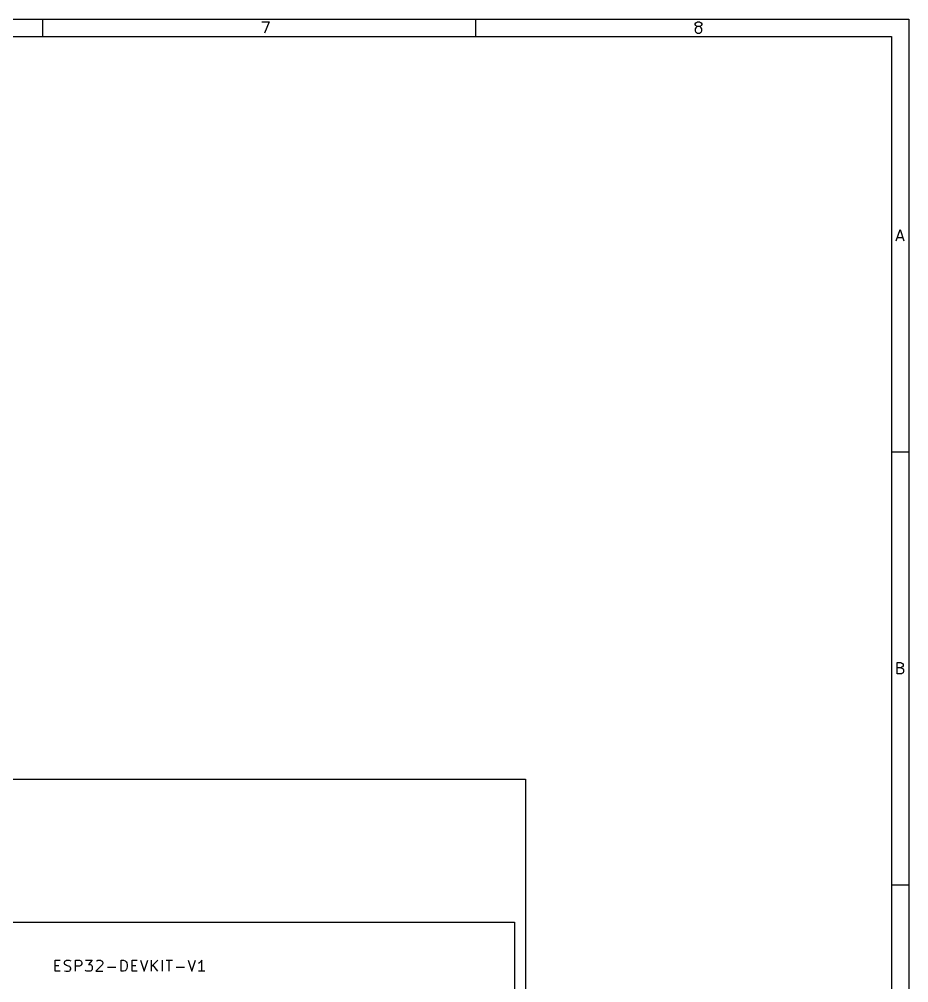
# Model space of a CAD drawing. Extents: x 0.4 to 16.1, y -11.3 to -0.4.
# Drawn here: x 12.098 to 16.141, y -4.775 to -0.394 of the extents above; entities that cross this region are included whole.
import ezdxf

# ---------------------------------------------------------------- set-up
doc = ezdxf.new("R2010")
doc.units = 0
doc.header["$MEASUREMENT"] = 0
for name, color, linetype in [('CYAN2', 4, 'CONTINUOUS'), ('CYAN4', 4, 'CONTINUOUS'), ('ORANGE2', 42, 'CONTINUOUS'), ('RED2', 1, 'CONTINUOUS')]:
    doc.layers.add(name, color=color, linetype=linetype)

msp = doc.modelspace()

# ---------------------------------------------------------------- linework, layer by layer
at = {"layer": 'CYAN2', "linetype": 'CONTINUOUS'}
for p, q in [((12.2607, -4.7228), (12.2607, -4.6728)), ((12.2607, -4.6728), (12.2845, -4.6728)), ((12.3036, -4.6823), (12.3059, -4.6776)), ((12.3036, -4.6871), (12.3036, -4.6823)), ((12.3059, -4.6919), (12.3036, -4.6871)), ((12.3059, -4.6776), (12.3083, -4.6752)), ((12.3083, -4.6752), (12.3131, -4.6728)), ((12.3131, -4.6728), (12.325, -4.6728)), ((12.325, -4.6728), (12.3321, -4.6752)), ((12.3536, -4.7228), (12.3536, -4.6728)), ((12.3536, -4.6728), (12.3726, -4.6728)), ((12.3726, -4.6728), (12.3774, -4.6752)), ((12.3774, -4.6752), (12.3798, -4.6776)), ((12.3798, -4.6776), (12.3821, -4.6823)), ((12.3821, -4.6823), (12.3821, -4.6895)), ((12.3988, -4.6728), (12.4298, -4.6728)), ((12.4298, -4.6728), (12.4131, -4.6919)), ((12.4488, -4.6776), (12.4512, -4.6752)), ((12.4512, -4.6752), (12.4559, -4.6728)), ((12.4559, -4.6728), (12.4679, -4.6728)), ((12.4679, -4.6728), (12.4726, -4.6752)), ((12.4726, -4.6752), (12.475, -4.6776)), ((12.475, -4.6776), (12.4774, -4.6823)), ((12.4774, -4.6871), (12.475, -4.6942)), ((12.4774, -4.6823), (12.4774, -4.6871)), ((12.5607, -4.7228), (12.5607, -4.6728)), ((12.5607, -4.6728), (12.5726, -4.6728)), ((12.5726, -4.6728), (12.5798, -4.6752)), ((12.5798, -4.6752), (12.5845, -4.6799)), ((12.5845, -4.6799), (12.5869, -4.6847)), ((12.5869, -4.6847), (12.5893, -4.6942)), ((12.6107, -4.7228), (12.6107, -4.6728)), ((12.6107, -4.6728), (12.6345, -4.6728)), ((12.6488, -4.6728), (12.6655, -4.7228)), ((12.6655, -4.7228), (12.6821, -4.6728)), ((12.6988, -4.7228), (12.6988, -4.6728)), ((12.7274, -4.6728), (12.6988, -4.7014)), ((12.7488, -4.7228), (12.7488, -4.6728)), ((12.7655, -4.6728), (12.794, -4.6728)), ((12.7798, -4.7228), (12.7798, -4.6728)), ((12.8655, -4.6728), (12.8821, -4.7228)), ((12.8821, -4.7228), (12.8988, -4.6728)), ((12.9179, -4.6847), (12.9131, -4.6871)), ((12.9226, -4.6799), (12.9179, -4.6847)), ((12.9274, -4.6728), (12.9226, -4.6799)), ((12.9274, -4.7228), (12.9274, -4.6728)), ((12.2607, -4.6966), (12.2774, -4.6966)), ((12.2845, -4.7228), (12.2607, -4.7228)), ((12.3036, -4.7204), (12.3107, -4.7228)), ((12.3083, -4.6942), (12.3059, -4.6919)), ((12.3131, -4.6966), (12.3083, -4.6942)), ((12.3107, -4.7228), (12.3226, -4.7228)), ((12.3226, -4.699), (12.3131, -4.6966)), ((12.3274, -4.7014), (12.3226, -4.699)), ((12.3226, -4.7228), (12.3274, -4.7204)), ((12.3298, -4.7038), (12.3274, -4.7014)), ((12.3274, -4.7204), (12.3298, -4.718)), ((12.3321, -4.7085), (12.3298, -4.7038)), ((12.3298, -4.718), (12.3321, -4.7133)), ((12.3321, -4.7133), (12.3321, -4.7085)), ((12.3726, -4.699), (12.3536, -4.699)), ((12.3774, -4.6966), (12.3726, -4.699)), ((12.3798, -4.6942), (12.3774, -4.6966)), ((12.3821, -4.6895), (12.3798, -4.6942)), ((12.4012, -4.7204), (12.3988, -4.718)), ((12.4059, -4.7228), (12.4012, -4.7204)), ((12.4202, -4.7228), (12.4059, -4.7228)), ((12.4131, -4.6919), (12.4202, -4.6919)), ((12.4202, -4.6919), (12.425, -4.6942)), ((12.425, -4.7204), (12.4202, -4.7228)), ((12.425, -4.6942), (12.4274, -4.6966)), ((12.4274, -4.718), (12.425, -4.7204)), ((12.4274, -4.6966), (12.4298, -4.7014)), ((12.4298, -4.7133), (12.4274, -4.718)), ((12.4298, -4.7014), (12.4298, -4.7133)), ((12.475, -4.6942), (12.4464, -4.7228)), ((12.4464, -4.7228), (12.4774, -4.7228)), ((12.4988, -4.7038), (12.5369, -4.7038)), ((12.5726, -4.7228), (12.5607, -4.7228)), ((12.5798, -4.7204), (12.5726, -4.7228)), ((12.5845, -4.7157), (12.5798, -4.7204)), ((12.5869, -4.7109), (12.5845, -4.7157)), ((12.5893, -4.7014), (12.5869, -4.7109)), ((12.5893, -4.6942), (12.5893, -4.7014)), ((12.6107, -4.6966), (12.6274, -4.6966)), ((12.6345, -4.7228), (12.6107, -4.7228)), ((12.7274, -4.7228), (12.7059, -4.6942)), ((12.8107, -4.7038), (12.8488, -4.7038)), ((12.9417, -4.7228), (12.9131, -4.7228))]:
    msp.add_line(p, q, dxfattribs=at)
at = {"layer": 'CYAN4', "linetype": 'CONTINUOUS'}
for p, q in [((8.5, -4.5), (14.35, -4.5)), ((14.35, -4.5), (14.35, -6.1))]:
    msp.add_line(p, q, dxfattribs=at)
at = {"layer": 'ORANGE2', "linetype": 'CONTINUOUS'}
for p, q in [((9.85, -3.85), (14.4, -3.85)), ((14.4, -3.85), (14.4, -6))]:
    msp.add_line(p, q, dxfattribs=at)
at = {"layer": 'RED2', "linetype": 'CONTINUOUS'}
for p, q in [((0.3937, -0.3937), (16.1413, -0.3937)), ((12.2047, -0.4724), (12.2047, -0.3937)), ((14.1732, -0.4724), (14.1732, -0.3937)), ((16.1413, -0.3937), (16.1413, -11.2993)), ((13.2002, -0.4053), (13.2343, -0.4053)), ((13.2343, -0.4053), (13.2124, -0.4564)), ((15.1711, -0.415), (15.1735, -0.4101)), ((15.1711, -0.4174), (15.1711, -0.415)), ((15.1735, -0.4223), (15.1711, -0.4174)), ((15.1735, -0.4321), (15.1711, -0.4369)), ((15.1711, -0.4369), (15.1711, -0.4467)), ((15.1735, -0.4101), (15.176, -0.4077)), ((15.176, -0.4248), (15.1735, -0.4223)), ((15.176, -0.4296), (15.1735, -0.4321)), ((15.176, -0.4077), (15.1809, -0.4053)), ((15.1809, -0.4272), (15.176, -0.4248)), ((15.1809, -0.4272), (15.176, -0.4296)), ((15.1809, -0.4053), (15.1906, -0.4053)), ((15.1906, -0.4272), (15.1809, -0.4272)), ((15.1906, -0.4053), (15.1955, -0.4077)), ((15.1955, -0.4248), (15.1906, -0.4272)), ((15.1955, -0.4296), (15.1906, -0.4272)), ((15.1955, -0.4077), (15.1979, -0.4101)), ((15.1979, -0.4223), (15.1955, -0.4248)), ((15.1979, -0.4321), (15.1955, -0.4296)), ((15.1979, -0.4101), (15.2004, -0.415)), ((15.2004, -0.4174), (15.1979, -0.4223)), ((15.2004, -0.4369), (15.1979, -0.4321)), ((15.2004, -0.415), (15.2004, -0.4174)), ((15.2004, -0.4467), (15.2004, -0.4369)), ((0.4724, -0.4724), (16.0626, -0.4724)), ((15.1711, -0.4467), (15.1735, -0.4516)), ((15.1735, -0.4516), (15.176, -0.454)), ((15.176, -0.454), (15.1809, -0.4564)), ((15.1809, -0.4564), (15.1906, -0.4564)), ((15.1906, -0.4564), (15.1955, -0.454)), ((15.1955, -0.454), (15.1979, -0.4516)), ((15.1979, -0.4516), (15.2004, -0.4467)), ((16.0626, -0.4724), (16.0626, -11.2206)), ((16.0849, -1.4013), (16.1019, -1.3501)), ((16.1019, -1.3501), (16.119, -1.4013)), ((16.0897, -1.3867), (16.1141, -1.3867)), ((16.1413, -2.3622), (16.0626, -2.3622)), ((16.0885, -3.3698), (16.0885, -3.3186)), ((16.0885, -3.3186), (16.1056, -3.3186)), ((16.1056, -3.3186), (16.1105, -3.3211)), ((16.1105, -3.3211), (16.1129, -3.3235)), ((16.1129, -3.3235), (16.1153, -3.3284)), ((16.1153, -3.3284), (16.1153, -3.3333)), ((16.1056, -3.343), (16.0885, -3.343)), ((16.108, -3.3698), (16.0885, -3.3698)), ((16.1105, -3.3406), (16.1056, -3.343)), ((16.1056, -3.343), (16.1129, -3.3455)), ((16.1129, -3.3674), (16.108, -3.3698)), ((16.1129, -3.3381), (16.1105, -3.3406)), ((16.1153, -3.3333), (16.1129, -3.3381)), ((16.1129, -3.3455), (16.1153, -3.3479)), ((16.1153, -3.365), (16.1129, -3.3674)), ((16.1153, -3.3479), (16.1178, -3.3528)), ((16.1178, -3.3601), (16.1153, -3.365)), ((16.1178, -3.3528), (16.1178, -3.3601)), ((16.1413, -4.3307), (16.0626, -4.3307))]:
    msp.add_line(p, q, dxfattribs=at)

doc.saveas('drawing.dxf')
